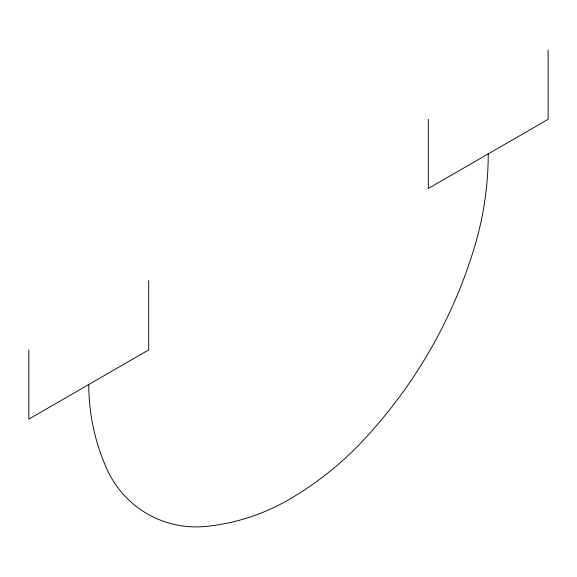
<?xml version="1.0" encoding="UTF-8"?>
<svg xmlns="http://www.w3.org/2000/svg" width="577" height="577" viewBox="0 0 577 577"><rect width="100%" height="100%" fill="white"/><g stroke="black" fill="none" stroke-linecap="round" stroke-linejoin="round"><path stroke-width="0.87" d="M548.15 50.098L548.15 119.288L428.314 188.477L428.314 119.288M148.686 280.725L148.686 349.914L28.85 419.104L28.85 349.914M88.771 384.513A206.097 206.097 0 0 0 107.091 469.462A97.729 97.729 0 0 0 205.765 526.433A206.097 206.097 0 0 0 288.5 499.826A322.774 322.774 0 0 0 361.44 442.271A487.63 487.63 0 0 0 474.857 245.824A322.774 322.774 0 0 0 488.229 153.879"/></g></svg>
